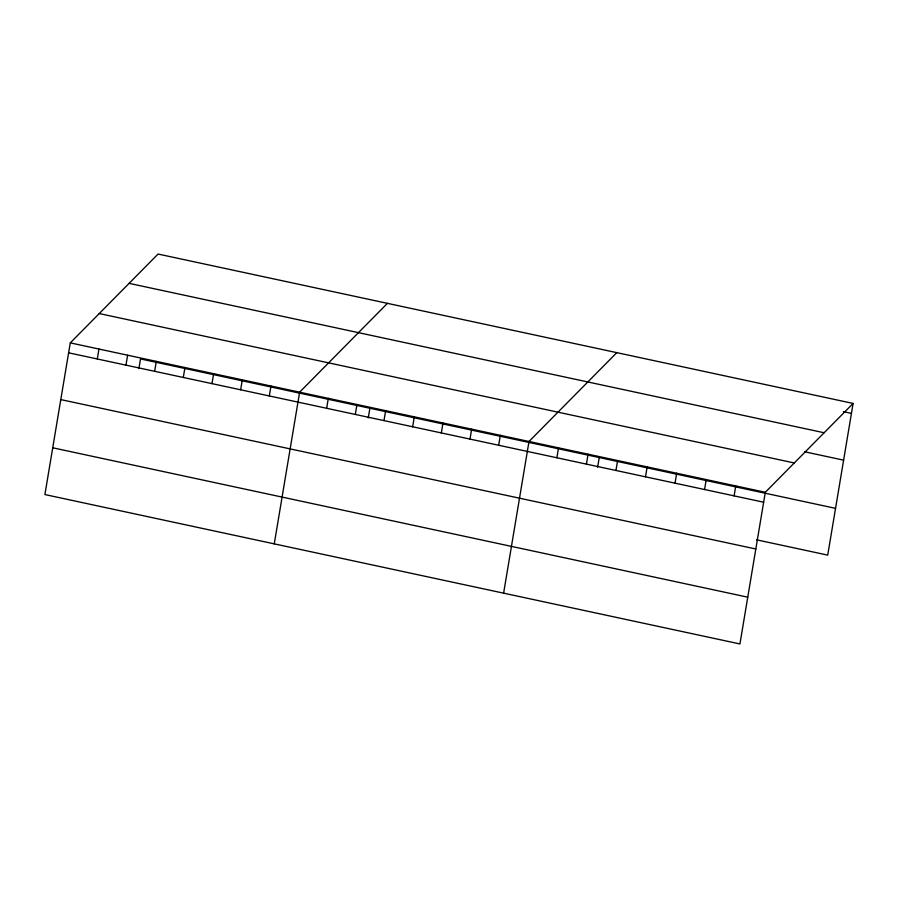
<?xml version="1.0" encoding="UTF-8"?>
<svg xmlns="http://www.w3.org/2000/svg" width="898" height="898" viewBox="0 0 898 898"><rect width="100%" height="100%" fill="white"/><g stroke="black" fill="none" stroke-linecap="round" stroke-linejoin="round"><path stroke-width="1.35" d="M70.28 342.879L44.9 494.562L739.93 643.956L765.309 492.284L853.1 403.438L158.07 254.044L70.28 342.879L765.309 492.284M97.287 358.976L98.948 349.041M125.956 365.149L127.617 355.204M138.909 368.573L140.515 358.942L835.544 508.347M154.624 371.312L156.297 361.366M183.293 377.474L184.966 367.529M211.973 383.637L213.634 373.691M240.642 389.799L242.303 379.854M269.31 395.962L270.971 386.017M274.26 543.862L299.64 392.179L387.431 303.344M326.648 408.287L328.309 398.342M355.316 414.449L356.977 404.504M368.27 417.873L369.875 408.242M383.985 420.612L385.646 410.678M412.653 426.774L414.315 416.84M441.322 432.937L442.995 423.003M470.002 439.1L471.663 429.165M498.671 445.262L500.332 435.328M503.621 593.163L529.001 441.49L616.791 352.645M556.872 457.778L558.534 447.833M586.416 464.12L588.078 454.186M597.63 467.173L599.235 457.542M615.949 470.473L617.611 460.539M645.494 476.827L647.155 466.881M675.027 483.169L676.688 473.235M704.571 489.522L706.232 479.588M734.104 495.864L735.765 485.93M853.1 403.438L827.72 555.121L756.554 539.821M843.379 411.643L851.439 413.383M129.099 283.353L824.128 432.757M804.675 451.784L843.615 460.158M99.251 313.559L794.281 462.964M68.618 352.813L763.648 502.218M60.795 399.588L755.813 548.992M52.724 447.788L747.753 597.181"/></g></svg>
